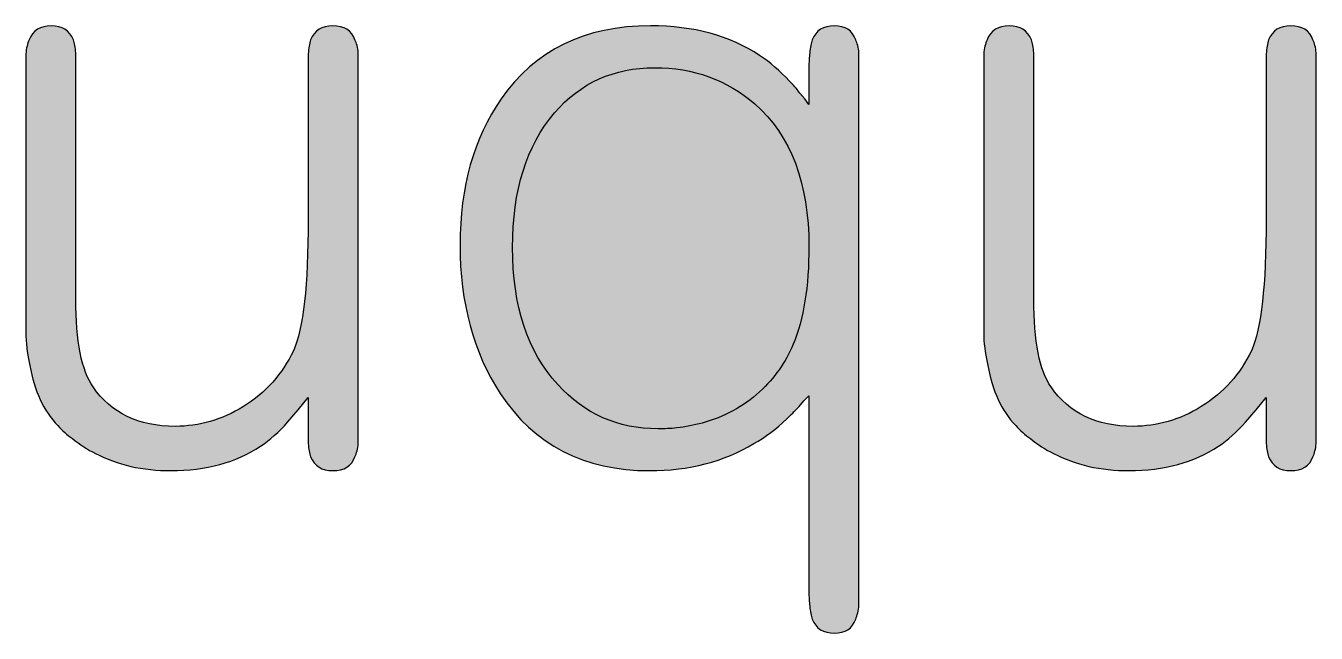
# Model space of a CAD drawing. Header units: centimetres. Extents: x -18.6 to 18.8, y -13 to 11.8.
# Drawn here: x -13.33 to -12.783, y -11.797 to -11.54 of the extents above; entities that cross this region are included whole.
import ezdxf

# ---------------------------------------------------------------- set-up
doc = ezdxf.new("R2010")
doc.units = ezdxf.units.CM
doc.header["$MEASUREMENT"] = 0
doc.layers.add('Layer 1', color=7, linetype='Continuous')

msp = doc.modelspace()

# ---------------------------------------------------------------- hatches: boundary and pattern name
at = {"layer": 'Layer 1', "true_color": 0x373435}
h = msp.add_hatch(color=250, dxfattribs=at)
edge = h.paths.add_edge_path()
edge.add_spline(control_points=[(-13.32964, -11.55178), (-13.32941, -11.54946), (-13.32895, -11.54749), (-13.32825, -11.54587), (-13.32664, -11.54193), (-13.32351, -11.53996), (-13.31888, -11.53996), (-13.31424, -11.53996), (-13.31111, -11.54193), (-13.30948, -11.54587), (-13.30903, -11.54726), (-13.30868, -11.54911), (-13.30845, -11.55143), (-13.30845, -11.55143), (-13.30845, -11.65562), (-13.30845, -11.65562), (-13.30845, -11.67344), (-13.30601, -11.68583), (-13.30115, -11.69277), (-13.2935, -11.70389), (-13.28191, -11.70945), (-13.26639, -11.70945), (-13.2562, -11.70945), (-13.24659, -11.70667), (-13.23754, -11.70111), (-13.22805, -11.69509), (-13.22098, -11.68722), (-13.21635, -11.67749), (-13.21217, -11.66824), (-13.21009, -11.64971), (-13.21009, -11.62193), (-13.21009, -11.62193), (-13.21009, -11.55178), (-13.21009, -11.55178), (-13.20986, -11.54946), (-13.20951, -11.54749), (-13.20905, -11.54587), (-13.20743, -11.54193), (-13.2043, -11.53996), (-13.19966, -11.53996), (-13.1948, -11.53996), (-13.19167, -11.54193), (-13.19029, -11.54587), (-13.18959, -11.54726), (-13.18913, -11.54911), (-13.1889, -11.55143), (-13.1889, -11.55143), (-13.1889, -11.71674), (-13.1889, -11.71674), (-13.18913, -11.71906), (-13.18959, -11.7209), (-13.19029, -11.7223), (-13.19167, -11.72624), (-13.1948, -11.7282), (-13.19966, -11.7282), (-13.2043, -11.7282), (-13.20743, -11.72624), (-13.20905, -11.7223), (-13.20951, -11.7209), (-13.20986, -11.71906), (-13.21009, -11.71674), (-13.21009, -11.71674), (-13.21009, -11.69729), (-13.21009, -11.69729), (-13.21009, -11.69729), (-13.21426, -11.7025), (-13.21426, -11.7025), (-13.21426, -11.7025), (-13.21879, -11.70771), (-13.21879, -11.70771), (-13.22249, -11.71188), (-13.22631, -11.71524), (-13.23025, -11.71778), (-13.24067, -11.72472), (-13.2533, -11.7282), (-13.26813, -11.7282), (-13.28018, -11.7282), (-13.29084, -11.72577), (-13.3001, -11.7209), (-13.30358, -11.71929), (-13.30682, -11.7172), (-13.30984, -11.71466), (-13.31216, -11.71303), (-13.31424, -11.71119), (-13.31609, -11.70909), (-13.32212, -11.70285), (-13.32606, -11.6944), (-13.32791, -11.68375), (-13.32883, -11.68004), (-13.32941, -11.67588), (-13.32964, -11.67124), (-13.32964, -11.67124), (-13.32964, -11.55178), (-13.32964, -11.55178)], knot_values=[0, 0, 0, 0, 0.032258, 0.032258, 0.032258, 0.064516, 0.064516, 0.064516, 0.096774, 0.096774, 0.096774, 0.129032, 0.129032, 0.129032, 0.16129, 0.16129, 0.16129, 0.193548, 0.193548, 0.193548, 0.225806, 0.225806, 0.225806, 0.258065, 0.258065, 0.258065, 0.290323, 0.290323, 0.290323, 0.322581, 0.322581, 0.322581, 0.354839, 0.354839, 0.354839, 0.387097, 0.387097, 0.387097, 0.419355, 0.419355, 0.419355, 0.451613, 0.451613, 0.451613, 0.483871, 0.483871, 0.483871, 0.516129, 0.516129, 0.516129, 0.548387, 0.548387, 0.548387, 0.580645, 0.580645, 0.580645, 0.612903, 0.612903, 0.612903, 0.645161, 0.645161, 0.645161, 0.677419, 0.677419, 0.677419, 0.709677, 0.709677, 0.709677, 0.741935, 0.741935, 0.741935, 0.774194, 0.774194, 0.774194, 0.806452, 0.806452, 0.806452, 0.83871, 0.83871, 0.83871, 0.870968, 0.870968, 0.870968, 0.903226, 0.903226, 0.903226, 0.935484, 0.935484, 0.935484, 0.967742, 0.967742, 0.967742, 1, 1, 1, 1], degree=3, periodic=1)
h = msp.add_hatch(color=250, dxfattribs=at)
edge = h.paths.add_edge_path()
edge.add_spline(control_points=[(-12.9981, -11.55768), (-12.9981, -11.55513), (-12.99799, -11.55305), (-12.99775, -11.55143), (-12.99752, -11.54911), (-12.99717, -11.54726), (-12.99672, -11.54587), (-12.99508, -11.54193), (-12.99195, -11.53996), (-12.98732, -11.53996), (-12.98269, -11.53996), (-12.97968, -11.54193), (-12.97828, -11.54587), (-12.97759, -11.54726), (-12.97713, -11.54911), (-12.97689, -11.55143), (-12.97689, -11.55143), (-12.97689, -11.78516), (-12.97689, -11.78516), (-12.97713, -11.78747), (-12.97759, -11.78944), (-12.97828, -11.79106), (-12.97968, -11.795), (-12.98269, -11.79697), (-12.98732, -11.79697), (-12.99195, -11.79697), (-12.99508, -11.795), (-12.99672, -11.79106), (-12.99717, -11.78967), (-12.99752, -11.78782), (-12.99775, -11.7855), (-12.99799, -11.78388), (-12.9981, -11.7818), (-12.9981, -11.77925), (-12.9981, -11.77925), (-12.9981, -11.69659), (-12.9981, -11.69659), (-12.9981, -11.69659), (-13.00019, -11.69868), (-13.00019, -11.69868), (-13.00019, -11.69868), (-13.00227, -11.70111), (-13.00227, -11.70111), (-13.00412, -11.70296), (-13.00586, -11.7047), (-13.00748, -11.70632), (-13.01189, -11.71049), (-13.01652, -11.71396), (-13.02138, -11.71674), (-13.03413, -11.72438), (-13.04883, -11.7282), (-13.06552, -11.7282), (-13.09333, -11.7282), (-13.11441, -11.71732), (-13.12878, -11.69556), (-13.14012, -11.67819), (-13.1458, -11.65724), (-13.1458, -11.63269), (-13.1458, -11.60815), (-13.14001, -11.58754), (-13.12843, -11.57088), (-13.11406, -11.55027), (-13.09297, -11.53996), (-13.06517, -11.53996), (-13.04686, -11.53996), (-13.03146, -11.54413), (-13.01895, -11.55247), (-13.01455, -11.55548), (-13.01038, -11.55907), (-13.00644, -11.56323), (-13.00482, -11.56486), (-13.00331, -11.56659), (-13.00193, -11.56844), (-13.00193, -11.56844), (-12.99983, -11.57088), (-12.99983, -11.57088), (-12.99983, -11.57088), (-12.9981, -11.57331), (-12.9981, -11.57331), (-12.9981, -11.57331), (-12.9981, -11.55768), (-12.9981, -11.55768)], knot_values=[0, 0, 0, 0, 0.037037, 0.037037, 0.037037, 0.074074, 0.074074, 0.074074, 0.111111, 0.111111, 0.111111, 0.148148, 0.148148, 0.148148, 0.185185, 0.185185, 0.185185, 0.222222, 0.222222, 0.222222, 0.259259, 0.259259, 0.259259, 0.296296, 0.296296, 0.296296, 0.333333, 0.333333, 0.333333, 0.37037, 0.37037, 0.37037, 0.407407, 0.407407, 0.407407, 0.444444, 0.444444, 0.444444, 0.481481, 0.481481, 0.481481, 0.518519, 0.518519, 0.518519, 0.555556, 0.555556, 0.555556, 0.592593, 0.592593, 0.592593, 0.62963, 0.62963, 0.62963, 0.666667, 0.666667, 0.666667, 0.703704, 0.703704, 0.703704, 0.740741, 0.740741, 0.740741, 0.777778, 0.777778, 0.777778, 0.814815, 0.814815, 0.814815, 0.851852, 0.851852, 0.851852, 0.888889, 0.888889, 0.888889, 0.925926, 0.925926, 0.925926, 0.962963, 0.962963, 0.962963, 1, 1, 1, 1], degree=3, periodic=1)
h = msp.add_hatch(color=250, dxfattribs=at)
edge = h.paths.add_edge_path()
edge.add_spline(control_points=[(-12.92407, -11.55178), (-12.92384, -11.54946), (-12.92337, -11.54749), (-12.92267, -11.54587), (-12.92106, -11.54193), (-12.91793, -11.53996), (-12.9133, -11.53996), (-12.90866, -11.53996), (-12.90553, -11.54193), (-12.90391, -11.54587), (-12.90345, -11.54726), (-12.9031, -11.54911), (-12.90287, -11.55143), (-12.90287, -11.55143), (-12.90287, -11.65562), (-12.90287, -11.65562), (-12.90287, -11.67344), (-12.90043, -11.68583), (-12.89558, -11.69277), (-12.88792, -11.70389), (-12.87633, -11.70945), (-12.86082, -11.70945), (-12.85062, -11.70945), (-12.84101, -11.70667), (-12.83196, -11.70111), (-12.82248, -11.69509), (-12.8154, -11.68722), (-12.81077, -11.67749), (-12.8066, -11.66824), (-12.80451, -11.64971), (-12.80451, -11.62193), (-12.80451, -11.62193), (-12.80451, -11.55178), (-12.80451, -11.55178), (-12.80428, -11.54946), (-12.80394, -11.54749), (-12.80347, -11.54587), (-12.80185, -11.54193), (-12.79873, -11.53996), (-12.7941, -11.53996), (-12.78922, -11.53996), (-12.78609, -11.54193), (-12.78471, -11.54587), (-12.78401, -11.54726), (-12.78355, -11.54911), (-12.78332, -11.55143), (-12.78332, -11.55143), (-12.78332, -11.71674), (-12.78332, -11.71674), (-12.78355, -11.71906), (-12.78401, -11.7209), (-12.78471, -11.7223), (-12.78609, -11.72624), (-12.78922, -11.7282), (-12.7941, -11.7282), (-12.79873, -11.7282), (-12.80185, -11.72624), (-12.80347, -11.7223), (-12.80394, -11.7209), (-12.80428, -11.71906), (-12.80451, -11.71674), (-12.80451, -11.71674), (-12.80451, -11.69729), (-12.80451, -11.69729), (-12.80451, -11.69729), (-12.80869, -11.7025), (-12.80869, -11.7025), (-12.80869, -11.7025), (-12.81321, -11.70771), (-12.81321, -11.70771), (-12.81691, -11.71188), (-12.82073, -11.71524), (-12.82467, -11.71778), (-12.83509, -11.72472), (-12.84773, -11.7282), (-12.86255, -11.7282), (-12.8746, -11.7282), (-12.88526, -11.72577), (-12.89452, -11.7209), (-12.89801, -11.71929), (-12.90125, -11.7172), (-12.90426, -11.71466), (-12.90658, -11.71303), (-12.90866, -11.71119), (-12.91052, -11.70909), (-12.91654, -11.70285), (-12.92048, -11.6944), (-12.92233, -11.68375), (-12.92325, -11.68004), (-12.92384, -11.67588), (-12.92407, -11.67124), (-12.92407, -11.67124), (-12.92407, -11.55178), (-12.92407, -11.55178)], knot_values=[0, 0, 0, 0, 0.032258, 0.032258, 0.032258, 0.064516, 0.064516, 0.064516, 0.096774, 0.096774, 0.096774, 0.129032, 0.129032, 0.129032, 0.16129, 0.16129, 0.16129, 0.193548, 0.193548, 0.193548, 0.225806, 0.225806, 0.225806, 0.258065, 0.258065, 0.258065, 0.290323, 0.290323, 0.290323, 0.322581, 0.322581, 0.322581, 0.354839, 0.354839, 0.354839, 0.387097, 0.387097, 0.387097, 0.419355, 0.419355, 0.419355, 0.451613, 0.451613, 0.451613, 0.483871, 0.483871, 0.483871, 0.516129, 0.516129, 0.516129, 0.548387, 0.548387, 0.548387, 0.580645, 0.580645, 0.580645, 0.612903, 0.612903, 0.612903, 0.645161, 0.645161, 0.645161, 0.677419, 0.677419, 0.677419, 0.709677, 0.709677, 0.709677, 0.741935, 0.741935, 0.741935, 0.774194, 0.774194, 0.774194, 0.806452, 0.806452, 0.806452, 0.83871, 0.83871, 0.83871, 0.870968, 0.870968, 0.870968, 0.903226, 0.903226, 0.903226, 0.935484, 0.935484, 0.935484, 0.967742, 0.967742, 0.967742, 1, 1, 1, 1], degree=3, periodic=1)
h = msp.add_hatch(color=250, dxfattribs=at)
edge = h.paths.add_edge_path()
edge.add_spline(control_points=[(-13.12356, -11.63374), (-13.12356, -11.65851), (-13.11719, -11.67785), (-13.10445, -11.69174), (-13.09309, -11.70424), (-13.07896, -11.71049), (-13.06205, -11.71049), (-13.05926, -11.71049), (-13.0566, -11.71037), (-13.05404, -11.71014), (-13.05034, -11.70967), (-13.04675, -11.70898), (-13.04328, -11.70806), (-13.03401, -11.70551), (-13.0259, -11.70111), (-13.01895, -11.69486), (-13.0127, -11.68907), (-13.00794, -11.68235), (-13.0047, -11.67472), (-13.0003, -11.66406), (-12.9981, -11.65029), (-12.9981, -11.63338), (-12.9981, -11.60653), (-13.00575, -11.58639), (-13.02103, -11.57296), (-13.03285, -11.56277), (-13.04699, -11.55768), (-13.06344, -11.55768), (-13.08058, -11.55768), (-13.09471, -11.56404), (-13.10584, -11.57678), (-13.11765, -11.59067), (-13.12356, -11.60965), (-13.12356, -11.63374)], knot_values=[0, 0, 0, 0, 0.090909, 0.090909, 0.090909, 0.181818, 0.181818, 0.181818, 0.272727, 0.272727, 0.272727, 0.363636, 0.363636, 0.363636, 0.454545, 0.454545, 0.454545, 0.545455, 0.545455, 0.545455, 0.636364, 0.636364, 0.636364, 0.727273, 0.727273, 0.727273, 0.818182, 0.818182, 0.818182, 0.909091, 0.909091, 0.909091, 1, 1, 1, 1], degree=3, periodic=1)

# ---------------------------------------------------------------- linework, layer by layer
at = {"layer": 'Layer 1', "color": 250}
for points, knots in [([(-13.32964, -11.55178), (-13.32941, -11.54946), (-13.32895, -11.54749), (-13.32825, -11.54587), (-13.32664, -11.54193), (-13.32351, -11.53996), (-13.31888, -11.53996), (-13.31424, -11.53996), (-13.31111, -11.54193), (-13.30948, -11.54587), (-13.30903, -11.54726), (-13.30868, -11.54911), (-13.30845, -11.55143), (-13.30845, -11.55143), (-13.30845, -11.65562), (-13.30845, -11.65562), (-13.30845, -11.67344), (-13.30601, -11.68583), (-13.30115, -11.69277), (-13.2935, -11.70389), (-13.28191, -11.70945), (-13.26639, -11.70945), (-13.2562, -11.70945), (-13.24659, -11.70667), (-13.23754, -11.70111), (-13.22805, -11.69509), (-13.22098, -11.68722), (-13.21635, -11.67749), (-13.21217, -11.66824), (-13.21009, -11.64971), (-13.21009, -11.62193), (-13.21009, -11.62193), (-13.21009, -11.55178), (-13.21009, -11.55178), (-13.20986, -11.54946), (-13.20951, -11.54749), (-13.20905, -11.54587), (-13.20743, -11.54193), (-13.2043, -11.53996), (-13.19966, -11.53996), (-13.1948, -11.53996), (-13.19167, -11.54193), (-13.19029, -11.54587), (-13.18959, -11.54726), (-13.18913, -11.54911), (-13.1889, -11.55143), (-13.1889, -11.55143), (-13.1889, -11.71674), (-13.1889, -11.71674), (-13.18913, -11.71906), (-13.18959, -11.7209), (-13.19029, -11.7223), (-13.19167, -11.72624), (-13.1948, -11.7282), (-13.19966, -11.7282), (-13.2043, -11.7282), (-13.20743, -11.72624), (-13.20905, -11.7223), (-13.20951, -11.7209), (-13.20986, -11.71906), (-13.21009, -11.71674), (-13.21009, -11.71674), (-13.21009, -11.69729), (-13.21009, -11.69729), (-13.21009, -11.69729), (-13.21426, -11.7025), (-13.21426, -11.7025), (-13.21426, -11.7025), (-13.21879, -11.70771), (-13.21879, -11.70771), (-13.22249, -11.71188), (-13.22631, -11.71524), (-13.23025, -11.71778), (-13.24067, -11.72472), (-13.2533, -11.7282), (-13.26813, -11.7282), (-13.28018, -11.7282), (-13.29084, -11.72577), (-13.3001, -11.7209), (-13.30358, -11.71929), (-13.30682, -11.7172), (-13.30984, -11.71466), (-13.31216, -11.71303), (-13.31424, -11.71119), (-13.31609, -11.70909), (-13.32212, -11.70285), (-13.32606, -11.6944), (-13.32791, -11.68375), (-13.32883, -11.68004), (-13.32941, -11.67588), (-13.32964, -11.67124), (-13.32964, -11.67124), (-13.32964, -11.55178), (-13.32964, -11.55178)], [0, 0, 0, 0, 0.032258, 0.032258, 0.032258, 0.064516, 0.064516, 0.064516, 0.096774, 0.096774, 0.096774, 0.129032, 0.129032, 0.129032, 0.16129, 0.16129, 0.16129, 0.193548, 0.193548, 0.193548, 0.225806, 0.225806, 0.225806, 0.258065, 0.258065, 0.258065, 0.290323, 0.290323, 0.290323, 0.322581, 0.322581, 0.322581, 0.354839, 0.354839, 0.354839, 0.387097, 0.387097, 0.387097, 0.419355, 0.419355, 0.419355, 0.451613, 0.451613, 0.451613, 0.483871, 0.483871, 0.483871, 0.516129, 0.516129, 0.516129, 0.548387, 0.548387, 0.548387, 0.580645, 0.580645, 0.580645, 0.612903, 0.612903, 0.612903, 0.645161, 0.645161, 0.645161, 0.677419, 0.677419, 0.677419, 0.709677, 0.709677, 0.709677, 0.741935, 0.741935, 0.741935, 0.774194, 0.774194, 0.774194, 0.806452, 0.806452, 0.806452, 0.83871, 0.83871, 0.83871, 0.870968, 0.870968, 0.870968, 0.903226, 0.903226, 0.903226, 0.935484, 0.935484, 0.935484, 0.967742, 0.967742, 0.967742, 1, 1, 1, 1]), ([(-12.9981, -11.55768), (-12.9981, -11.55513), (-12.99799, -11.55305), (-12.99775, -11.55143), (-12.99752, -11.54911), (-12.99717, -11.54726), (-12.99672, -11.54587), (-12.99508, -11.54193), (-12.99195, -11.53996), (-12.98732, -11.53996), (-12.98269, -11.53996), (-12.97968, -11.54193), (-12.97828, -11.54587), (-12.97759, -11.54726), (-12.97713, -11.54911), (-12.97689, -11.55143), (-12.97689, -11.55143), (-12.97689, -11.78516), (-12.97689, -11.78516), (-12.97713, -11.78747), (-12.97759, -11.78944), (-12.97828, -11.79106), (-12.97968, -11.795), (-12.98269, -11.79697), (-12.98732, -11.79697), (-12.99195, -11.79697), (-12.99508, -11.795), (-12.99672, -11.79106), (-12.99717, -11.78967), (-12.99752, -11.78782), (-12.99775, -11.7855), (-12.99799, -11.78388), (-12.9981, -11.7818), (-12.9981, -11.77925), (-12.9981, -11.77925), (-12.9981, -11.69659), (-12.9981, -11.69659), (-12.9981, -11.69659), (-13.00019, -11.69868), (-13.00019, -11.69868), (-13.00019, -11.69868), (-13.00227, -11.70111), (-13.00227, -11.70111), (-13.00412, -11.70296), (-13.00586, -11.7047), (-13.00748, -11.70632), (-13.01189, -11.71049), (-13.01652, -11.71396), (-13.02138, -11.71674), (-13.03413, -11.72438), (-13.04883, -11.7282), (-13.06552, -11.7282), (-13.09333, -11.7282), (-13.11441, -11.71732), (-13.12878, -11.69556), (-13.14012, -11.67819), (-13.1458, -11.65724), (-13.1458, -11.63269), (-13.1458, -11.60815), (-13.14001, -11.58754), (-13.12843, -11.57088), (-13.11406, -11.55027), (-13.09297, -11.53996), (-13.06517, -11.53996), (-13.04686, -11.53996), (-13.03146, -11.54413), (-13.01895, -11.55247), (-13.01455, -11.55548), (-13.01038, -11.55907), (-13.00644, -11.56323), (-13.00482, -11.56486), (-13.00331, -11.56659), (-13.00193, -11.56844), (-13.00193, -11.56844), (-12.99983, -11.57088), (-12.99983, -11.57088), (-12.99983, -11.57088), (-12.9981, -11.57331), (-12.9981, -11.57331), (-12.9981, -11.57331), (-12.9981, -11.55768), (-12.9981, -11.55768)], [0, 0, 0, 0, 0.037037, 0.037037, 0.037037, 0.074074, 0.074074, 0.074074, 0.111111, 0.111111, 0.111111, 0.148148, 0.148148, 0.148148, 0.185185, 0.185185, 0.185185, 0.222222, 0.222222, 0.222222, 0.259259, 0.259259, 0.259259, 0.296296, 0.296296, 0.296296, 0.333333, 0.333333, 0.333333, 0.37037, 0.37037, 0.37037, 0.407407, 0.407407, 0.407407, 0.444444, 0.444444, 0.444444, 0.481481, 0.481481, 0.481481, 0.518519, 0.518519, 0.518519, 0.555556, 0.555556, 0.555556, 0.592593, 0.592593, 0.592593, 0.62963, 0.62963, 0.62963, 0.666667, 0.666667, 0.666667, 0.703704, 0.703704, 0.703704, 0.740741, 0.740741, 0.740741, 0.777778, 0.777778, 0.777778, 0.814815, 0.814815, 0.814815, 0.851852, 0.851852, 0.851852, 0.888889, 0.888889, 0.888889, 0.925926, 0.925926, 0.925926, 0.962963, 0.962963, 0.962963, 1, 1, 1, 1]), ([(-12.92407, -11.55178), (-12.92384, -11.54946), (-12.92337, -11.54749), (-12.92267, -11.54587), (-12.92106, -11.54193), (-12.91793, -11.53996), (-12.9133, -11.53996), (-12.90866, -11.53996), (-12.90553, -11.54193), (-12.90391, -11.54587), (-12.90345, -11.54726), (-12.9031, -11.54911), (-12.90287, -11.55143), (-12.90287, -11.55143), (-12.90287, -11.65562), (-12.90287, -11.65562), (-12.90287, -11.67344), (-12.90043, -11.68583), (-12.89558, -11.69277), (-12.88792, -11.70389), (-12.87633, -11.70945), (-12.86082, -11.70945), (-12.85062, -11.70945), (-12.84101, -11.70667), (-12.83196, -11.70111), (-12.82248, -11.69509), (-12.8154, -11.68722), (-12.81077, -11.67749), (-12.8066, -11.66824), (-12.80451, -11.64971), (-12.80451, -11.62193), (-12.80451, -11.62193), (-12.80451, -11.55178), (-12.80451, -11.55178), (-12.80428, -11.54946), (-12.80394, -11.54749), (-12.80347, -11.54587), (-12.80185, -11.54193), (-12.79873, -11.53996), (-12.7941, -11.53996), (-12.78922, -11.53996), (-12.78609, -11.54193), (-12.78471, -11.54587), (-12.78401, -11.54726), (-12.78355, -11.54911), (-12.78332, -11.55143), (-12.78332, -11.55143), (-12.78332, -11.71674), (-12.78332, -11.71674), (-12.78355, -11.71906), (-12.78401, -11.7209), (-12.78471, -11.7223), (-12.78609, -11.72624), (-12.78922, -11.7282), (-12.7941, -11.7282), (-12.79873, -11.7282), (-12.80185, -11.72624), (-12.80347, -11.7223), (-12.80394, -11.7209), (-12.80428, -11.71906), (-12.80451, -11.71674), (-12.80451, -11.71674), (-12.80451, -11.69729), (-12.80451, -11.69729), (-12.80451, -11.69729), (-12.80869, -11.7025), (-12.80869, -11.7025), (-12.80869, -11.7025), (-12.81321, -11.70771), (-12.81321, -11.70771), (-12.81691, -11.71188), (-12.82073, -11.71524), (-12.82467, -11.71778), (-12.83509, -11.72472), (-12.84773, -11.7282), (-12.86255, -11.7282), (-12.8746, -11.7282), (-12.88526, -11.72577), (-12.89452, -11.7209), (-12.89801, -11.71929), (-12.90125, -11.7172), (-12.90426, -11.71466), (-12.90658, -11.71303), (-12.90866, -11.71119), (-12.91052, -11.70909), (-12.91654, -11.70285), (-12.92048, -11.6944), (-12.92233, -11.68375), (-12.92325, -11.68004), (-12.92384, -11.67588), (-12.92407, -11.67124), (-12.92407, -11.67124), (-12.92407, -11.55178), (-12.92407, -11.55178)], [0, 0, 0, 0, 0.032258, 0.032258, 0.032258, 0.064516, 0.064516, 0.064516, 0.096774, 0.096774, 0.096774, 0.129032, 0.129032, 0.129032, 0.16129, 0.16129, 0.16129, 0.193548, 0.193548, 0.193548, 0.225806, 0.225806, 0.225806, 0.258065, 0.258065, 0.258065, 0.290323, 0.290323, 0.290323, 0.322581, 0.322581, 0.322581, 0.354839, 0.354839, 0.354839, 0.387097, 0.387097, 0.387097, 0.419355, 0.419355, 0.419355, 0.451613, 0.451613, 0.451613, 0.483871, 0.483871, 0.483871, 0.516129, 0.516129, 0.516129, 0.548387, 0.548387, 0.548387, 0.580645, 0.580645, 0.580645, 0.612903, 0.612903, 0.612903, 0.645161, 0.645161, 0.645161, 0.677419, 0.677419, 0.677419, 0.709677, 0.709677, 0.709677, 0.741935, 0.741935, 0.741935, 0.774194, 0.774194, 0.774194, 0.806452, 0.806452, 0.806452, 0.83871, 0.83871, 0.83871, 0.870968, 0.870968, 0.870968, 0.903226, 0.903226, 0.903226, 0.935484, 0.935484, 0.935484, 0.967742, 0.967742, 0.967742, 1, 1, 1, 1]), ([(-13.12356, -11.63374), (-13.12356, -11.65851), (-13.11719, -11.67785), (-13.10445, -11.69174), (-13.09309, -11.70424), (-13.07896, -11.71049), (-13.06205, -11.71049), (-13.05926, -11.71049), (-13.0566, -11.71037), (-13.05404, -11.71014), (-13.05034, -11.70967), (-13.04675, -11.70898), (-13.04328, -11.70806), (-13.03401, -11.70551), (-13.0259, -11.70111), (-13.01895, -11.69486), (-13.0127, -11.68907), (-13.00794, -11.68235), (-13.0047, -11.67472), (-13.0003, -11.66406), (-12.9981, -11.65029), (-12.9981, -11.63338), (-12.9981, -11.60653), (-13.00575, -11.58639), (-13.02103, -11.57296), (-13.03285, -11.56277), (-13.04699, -11.55768), (-13.06344, -11.55768), (-13.08058, -11.55768), (-13.09471, -11.56404), (-13.10584, -11.57678), (-13.11765, -11.59067), (-13.12356, -11.60965), (-13.12356, -11.63374)], [0, 0, 0, 0, 0.090909, 0.090909, 0.090909, 0.181818, 0.181818, 0.181818, 0.272727, 0.272727, 0.272727, 0.363636, 0.363636, 0.363636, 0.454545, 0.454545, 0.454545, 0.545455, 0.545455, 0.545455, 0.636364, 0.636364, 0.636364, 0.727273, 0.727273, 0.727273, 0.818182, 0.818182, 0.818182, 0.909091, 0.909091, 0.909091, 1, 1, 1, 1])]:
    msp.add_open_spline(points, degree=3, knots=knots, dxfattribs=at)

doc.saveas('drawing.dxf')
